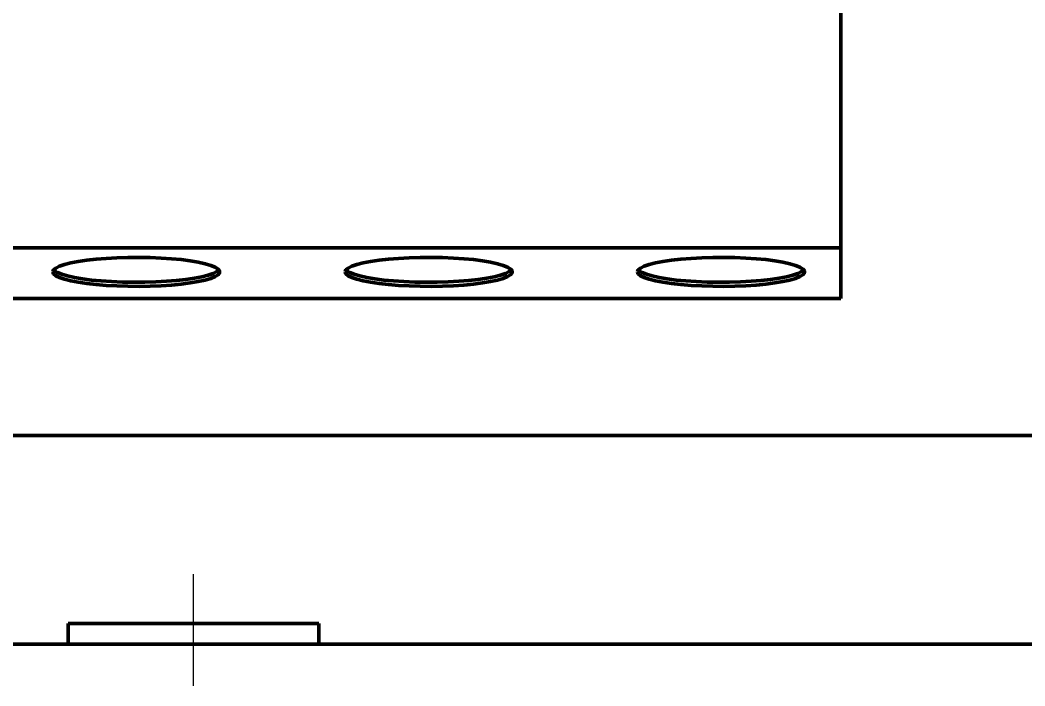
# Model space of a CAD drawing. Header units: millimetres. Extents: x 141 to 982, y 511 to 1105.
# Drawn here: x 687.1 to 767.3, y 888.2 to 941.3 of the extents above; entities that cross this region are included whole.
import ezdxf

# ---------------------------------------------------------------- set-up
doc = ezdxf.new("R2010")
doc.units = ezdxf.units.MM
doc.header["$LTSCALE"] = 0.3
doc.linetypes.add('CENTER', pattern=[50.8, 31.75, -6.35, 6.35, -6.35])
for name, color, linetype, lineweight in [('尺寸线', 6, 'Continuous', 18), ('粗实线', 7, 'Continuous', 50), ('细点画线', 1, 'CENTER', 18)]:
    doc.layers.add(name, color=color, linetype=linetype, lineweight=lineweight)
doc.styles.add('我的样式', font='romans.shx', dxfattribs={"height": 2.5, "bigfont": 'chineset.shx'})
doc.dimstyles.new('我的样式', dxfattribs={"dimtxt": 2.5, "dimasz": 2.5, "dimexe": 0.75, "dimexo": 0.625, "dimtad": 1, "dimdec": 1, "dimlfac": 3, "dimdsep": 46, "dimtxsty": '我的样式', "dimcen": 2.5, "dimclrd": 256, "dimclre": 256, "dimclrt": 256, "dimadec": 0, "dimazin": 0, "dimtp": 0.018, "dimtm": 0.018, "dimtfac": 1, "dimtdec": 1, "dimtmove": 0, "dimatfit": 3, "dimfxl": 1, "dimlwd": 18, "dimlwe": 18, "dimarcsym": 0})

# ---------------------------------------------------------------- blocks, each defined once
blk = doc.blocks.new('*D20')
at = {"layer": 'Defpoints', "color": 0, "transparency": 16777216}
for p in [(764.312, 1052.44), (787.645, 891.505), (822.7, 891.505)]:
    blk.add_point(p, dxfattribs=at)
at = {"layer": '尺寸线', "linetype": 'Continuous', "lineweight": 18, "transparency": 16777216}
for p, q in [((764.937, 1052.44), (823.45, 1052.44)), ((822.7, 1049.94), (822.7, 894.005)), ((788.27, 891.505), (823.45, 891.505))]:
    blk.add_line(p, q, dxfattribs=at)
at = {"layer": '尺寸线', "transparency": 16777216}
for points in [[(822.283, 1049.94), (823.116, 1049.94), (822.7, 1052.44)], [(822.283, 894.005), (823.116, 894.005), (822.7, 891.505)]]:
    blk.add_solid(points, dxfattribs=at)
at = {"layer": '尺寸线', "transparency": 16777216, "insert": (820.825, 971.52), "char_height": 2.5, "attachment_point": 5, "rotation": 90, "style": '我的样式'}
blk.add_mtext('482.8', dxfattribs=at)

msp = doc.modelspace()

# ---------------------------------------------------------------- linework, layer by layer
at = {"layer": '粗实线'}
for p, q in [((752.645, 923.147), (752.645, 952.363)), ((752.645, 923.147), (639.312, 923.147)), ((752.645, 919.095), (752.645, 923.147)), ((639.312, 919.095), (752.645, 919.095)), ((620.978, 908.171), (780.978, 908.171)), ((690.978, 891.505), (690.978, 893.171)), ((710.978, 893.171), (690.978, 893.171)), ((710.978, 891.505), (710.978, 893.171)), ((614.312, 891.505), (690.978, 891.505)), ((710.978, 891.505), (690.978, 891.505)), ((710.978, 891.505), (787.645, 891.505))]:
    msp.add_line(p, q, dxfattribs=at)
at = {"layer": '粗实线', "flags": 128}
for points in [[(689.755, 921.228), (689.814, 921.073), (689.992, 920.922), (690.284, 920.776), (690.686, 920.638), (691.19, 920.51), (691.787, 920.396), (692.467, 920.296), (693.218, 920.213), (694.025, 920.147), (694.876, 920.102), (695.754, 920.076), (696.644, 920.071), (697.53, 920.086), (698.397, 920.122), (699.228, 920.178), (700.009, 920.252), (700.726, 920.344), (701.366, 920.451), (701.918, 920.573), (702.372, 920.706), (702.719, 920.848), (702.955, 920.997), (703.073, 921.15), (703.073, 921.305), (702.955, 921.458), (702.719, 921.608), (702.372, 921.75), (701.918, 921.883), (701.366, 922.004), (700.726, 922.112), (700.009, 922.204), (699.228, 922.278), (698.397, 922.333), (697.53, 922.369), (696.644, 922.385), (695.754, 922.38), (694.876, 922.354), (694.025, 922.308), (693.218, 922.243), (692.467, 922.16), (691.787, 922.06), (691.19, 921.945), (690.686, 921.818), (690.284, 921.68), (689.992, 921.534), (689.814, 921.382), (689.755, 921.228)], [(713.088, 921.228), (713.148, 921.073), (713.325, 920.922), (713.617, 920.776), (714.019, 920.638), (714.523, 920.51), (715.12, 920.396), (715.8, 920.296), (716.551, 920.213), (717.359, 920.147), (718.209, 920.102), (719.088, 920.076), (719.978, 920.071), (720.864, 920.086), (721.73, 920.122), (722.561, 920.178), (723.342, 920.252), (724.059, 920.344), (724.699, 920.451), (725.251, 920.573), (725.705, 920.706), (726.053, 920.848), (726.288, 920.997), (726.407, 921.15), (726.407, 921.305), (726.288, 921.458), (726.053, 921.608), (725.705, 921.75), (725.251, 921.883), (724.699, 922.004), (724.059, 922.112), (723.342, 922.204), (722.561, 922.278), (721.73, 922.333), (720.864, 922.369), (719.978, 922.385), (719.088, 922.38), (718.209, 922.354), (717.359, 922.308), (716.551, 922.243), (715.8, 922.16), (715.12, 922.06), (714.523, 921.945), (714.019, 921.818), (713.617, 921.68), (713.325, 921.534), (713.148, 921.382), (713.088, 921.228)], [(736.422, 921.228), (736.481, 921.073), (736.658, 920.922), (736.951, 920.776), (737.352, 920.638), (737.856, 920.51), (738.454, 920.396), (739.134, 920.296), (739.884, 920.213), (740.692, 920.147), (741.543, 920.102), (742.421, 920.076), (743.311, 920.071), (744.197, 920.086), (745.063, 920.122), (745.894, 920.178), (746.675, 920.252), (747.392, 920.344), (748.033, 920.451), (748.584, 920.573), (749.038, 920.706), (749.386, 920.848), (749.621, 920.997), (749.74, 921.15), (749.74, 921.305), (749.621, 921.458), (749.386, 921.608), (749.038, 921.75), (748.584, 921.883), (748.033, 922.004), (747.392, 922.112), (746.675, 922.204), (745.894, 922.278), (745.063, 922.333), (744.197, 922.369), (743.311, 922.385), (742.421, 922.38), (741.543, 922.354), (740.692, 922.308), (739.884, 922.243), (739.134, 922.16), (738.454, 922.06), (737.856, 921.945), (737.352, 921.818), (736.951, 921.68), (736.658, 921.534), (736.481, 921.382), (736.422, 921.228)], [(703.021, 921.392), (702.851, 921.25), (702.559, 921.104), (702.158, 920.966), (701.654, 920.839), (701.056, 920.724), (700.376, 920.624), (699.625, 920.541), (698.818, 920.476), (697.967, 920.43), (697.089, 920.404), (696.199, 920.399), (695.313, 920.415), (694.446, 920.45), (693.615, 920.506), (692.834, 920.58), (692.117, 920.672), (691.477, 920.78), (690.925, 920.901), (690.471, 921.034), (690.124, 921.176), (689.888, 921.325), (689.822, 921.392)], [(726.354, 921.392), (726.185, 921.25), (725.893, 921.104), (725.491, 920.966), (724.987, 920.839), (724.389, 920.724), (723.709, 920.624), (722.959, 920.541), (722.151, 920.476), (721.3, 920.43), (720.422, 920.404), (719.532, 920.399), (718.646, 920.415), (717.78, 920.45), (716.949, 920.506), (716.168, 920.58), (715.451, 920.672), (714.811, 920.78), (714.259, 920.901), (713.805, 921.034), (713.457, 921.176), (713.222, 921.325), (713.156, 921.392)], [(749.688, 921.392), (749.518, 921.25), (749.226, 921.104), (748.824, 920.966), (748.32, 920.839), (747.723, 920.724), (747.043, 920.624), (746.292, 920.541), (745.484, 920.476), (744.634, 920.43), (743.756, 920.404), (742.865, 920.399), (741.979, 920.415), (741.113, 920.45), (740.282, 920.506), (739.501, 920.58), (738.784, 920.672), (738.144, 920.78), (737.592, 920.901), (737.138, 921.034), (736.79, 921.176), (736.555, 921.325), (736.489, 921.392)]]:
    msp.add_lwpolyline(points, dxfattribs=at)
at = {"layer": '细点画线'}
msp.add_line((700.978, 888.182), (700.978, 897.113), dxfattribs=at)

# ---------------------------------------------------------------- dimensions: what is measured, and where the dimension line sits
at = {"layer": '尺寸线'}
dim = msp.add_linear_dim(base=(822.7, 891.505), p1=(764.312, 1052.44), p2=(787.645, 891.505), angle=90, dimstyle='我的样式', dxfattribs=at)
dim.commit()
dim.dimension.update_dxf_attribs({"geometry": '*D20', "text_midpoint": (822.7, 971.52), "dimtype": 160})

doc.saveas('drawing.dxf')
